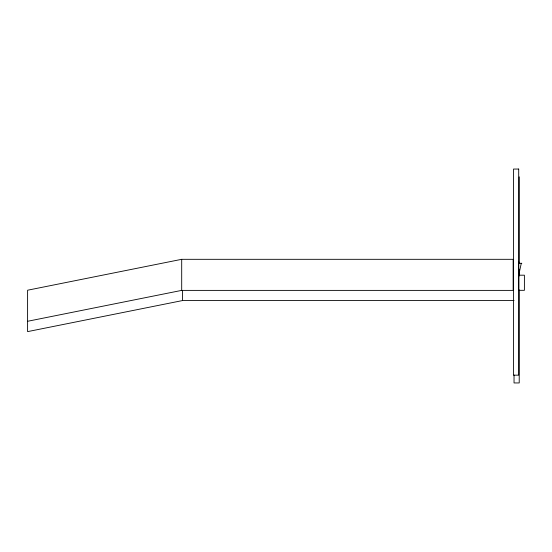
<?xml version="1.0" encoding="UTF-8"?>
<svg xmlns="http://www.w3.org/2000/svg" width="552" height="552" viewBox="0 0 552 552"><rect width="100%" height="100%" fill="white"/><g stroke="black" fill="none" stroke-linecap="round" stroke-linejoin="round"><path stroke-width="0.83" d="M518.701 288.703L518.701 261.676M518.701 275.193L524.4 275.193L524.4 290.324L518.707 290.324L518.701 275.193L521.288 263.297M27.6 321.285L181.698 290.387L513.153 290.387L513.153 259.316L181.698 259.316L27.6 290.214L27.6 331.621L182.581 300.543L514.036 300.543M518.701 263.297L521.806 263.297M519.218 176.84L519.218 263.525M519.218 289.738L519.218 382.95L514.036 382.95L514.036 375.036M182.581 290.462L182.581 300.543M181.698 259.316L181.698 290.387M519.211 270.073L519.211 276L519.218 270.073M518.701 169.05L513.519 169.05L513.519 375.16L518.701 375.16L518.701 169.05"/></g></svg>
